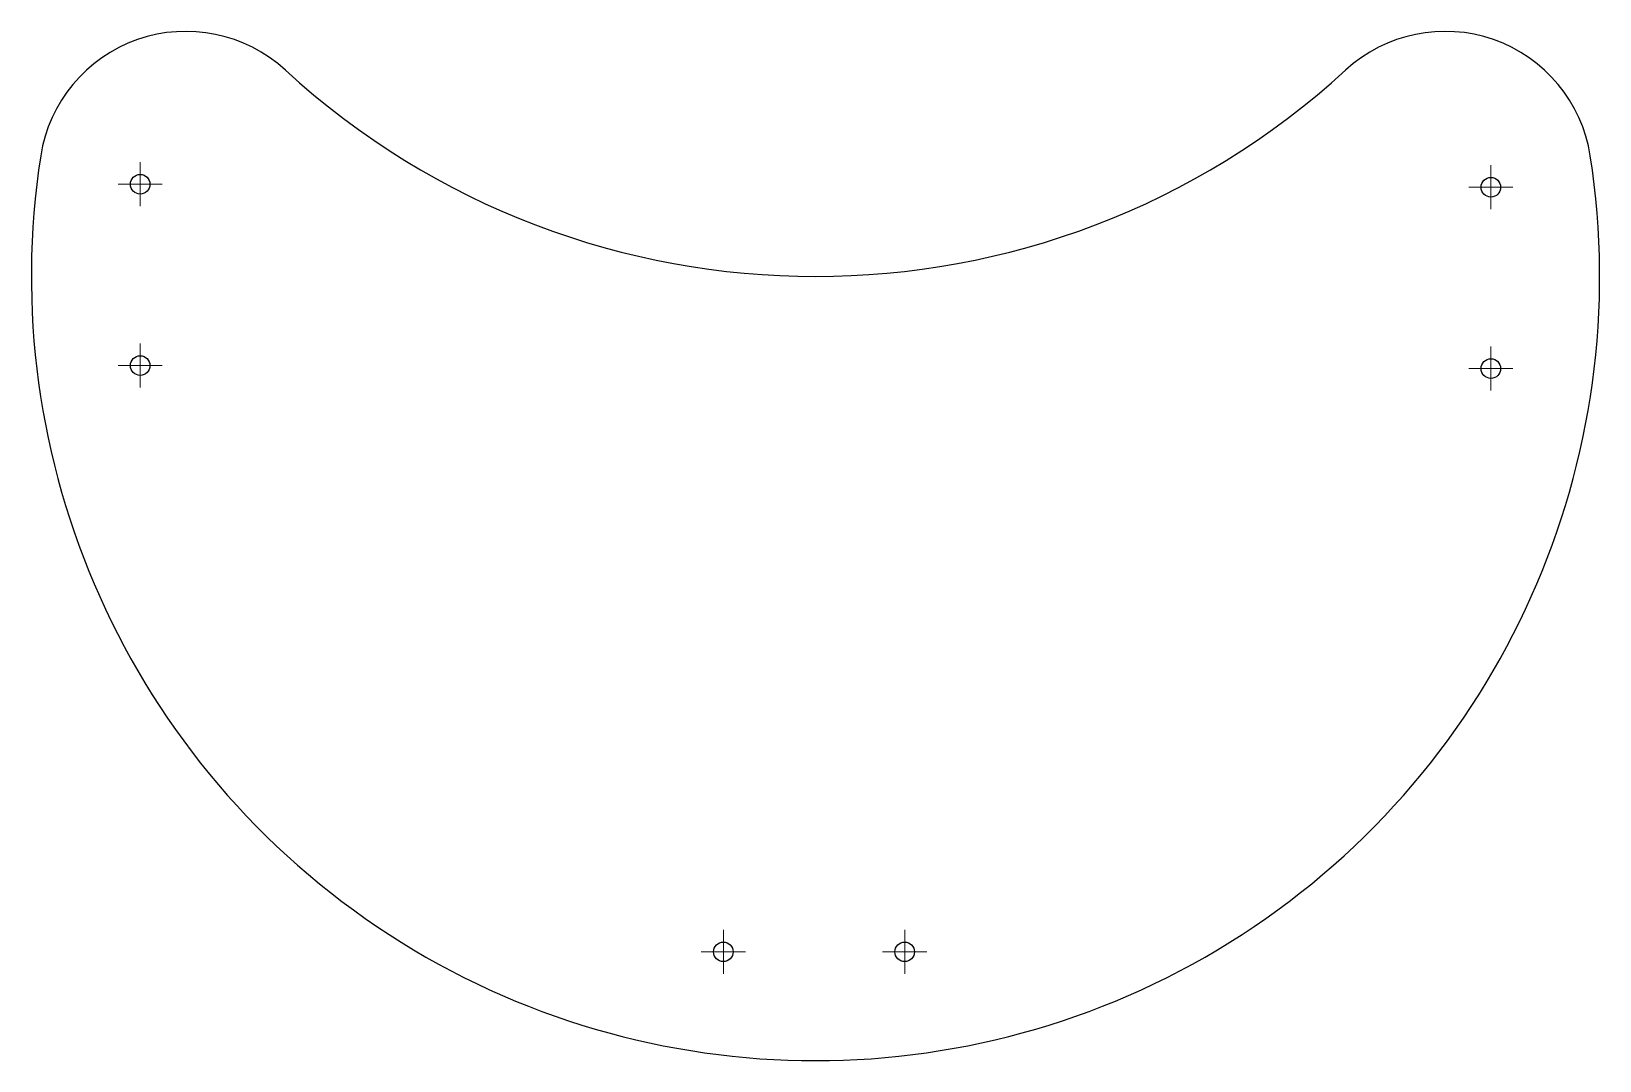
# Model space of a CAD drawing. Header units: millimetres. Extents: x -51 to 269, y 7 to 217.
import ezdxf

# ---------------------------------------------------------------- set-up
doc = ezdxf.new("R2010")
doc.units = ezdxf.units.MM

# ---------------------------------------------------------------- blocks, each defined once
blk = doc.blocks.new('SW_CENTERMARKSYMBOL_0')
at = {"color": 0, "linetype": 'Continuous', "lineweight": 0}
for p, q in [((0, 2.5), (0, 4.5)), ((-2.5, 0), (-4.5, 0)), ((0, 0), (-2.5, 0)), ((0, 0), (0, 2.5)), ((0, 0), (0, -2.5)), ((0, 0), (2.5, 0)), ((2.5, 0), (4.5, 0)), ((0, -2.5), (0, -4.5))]:
    blk.add_line(p, q, dxfattribs=at)
blk = doc.blocks.new('SW_CENTERMARKSYMBOL_1')
at = {"color": 0, "linetype": 'Continuous', "lineweight": 0}
for p, q in [((0, 2.5), (0, 4.5)), ((-2.5, 0), (-4.5, 0)), ((0, 0), (-2.5, 0)), ((0, 0), (0, 2.5)), ((0, 0), (0, -2.5)), ((0, 0), (2.5, 0)), ((2.5, 0), (4.5, 0)), ((0, -2.5), (0, -4.5))]:
    blk.add_line(p, q, dxfattribs=at)
blk = doc.blocks.new('SW_CENTERMARKSYMBOL_2')
at = {"color": 0, "linetype": 'Continuous', "lineweight": 0}
for p, q in [((0, 2.5), (0, 4.5)), ((-2.5, 0), (-4.5, 0)), ((0, 0), (-2.5, 0)), ((0, 0), (0, 2.5)), ((0, 0), (0, -2.5)), ((0, 0), (2.5, 0)), ((2.5, 0), (4.5, 0)), ((0, -2.5), (0, -4.5))]:
    blk.add_line(p, q, dxfattribs=at)
blk = doc.blocks.new('SW_CENTERMARKSYMBOL_3')
at = {"color": 0, "linetype": 'Continuous', "lineweight": 0}
for p, q in [((0, 2.5), (0, 4.5)), ((-2.5, 0), (-4.5, 0)), ((0, 0), (-2.5, 0)), ((0, 0), (0, 2.5)), ((0, 0), (0, -2.5)), ((0, 0), (2.5, 0)), ((2.5, 0), (4.5, 0)), ((0, -2.5), (0, -4.5))]:
    blk.add_line(p, q, dxfattribs=at)
blk = doc.blocks.new('SW_CENTERMARKSYMBOL_4')
at = {"color": 0, "linetype": 'Continuous', "lineweight": 0}
for p, q in [((0, 2.5), (0, 4.5)), ((-2.5, 0), (-4.5, 0)), ((0, 0), (-2.5, 0)), ((0, 0), (0, 2.5)), ((0, 0), (0, -2.5)), ((0, 0), (2.5, 0)), ((2.5, 0), (4.5, 0)), ((0, -2.5), (0, -4.5))]:
    blk.add_line(p, q, dxfattribs=at)
blk = doc.blocks.new('SW_CENTERMARKSYMBOL_5')
at = {"color": 0, "linetype": 'Continuous', "lineweight": 0}
for p, q in [((0, 2.5), (0, 4.5)), ((-2.5, 0), (-4.5, 0)), ((0, 0), (-2.5, 0)), ((0, 0), (0, 2.5)), ((0, 0), (0, -2.5)), ((0, 0), (2.5, 0)), ((2.5, 0), (4.5, 0)), ((0, -2.5), (0, -4.5))]:
    blk.add_line(p, q, dxfattribs=at)

msp = doc.modelspace()

# ---------------------------------------------------------------- linework, layer by layer
at = {"color": 7, "linetype": 'Continuous', "lineweight": 25}
for centre in [(-28.9, 185.98), (246.7, 185.37), (-28.9, 148.98), (246.7, 148.37), (90.09, 29.37), (127.09, 29.37)]:
    msp.add_circle(centre, 2, dxfattribs=at)
for centre, radius, start, end in [((-19.56, 187.17), 30, 47.4631, 171.1501), ((237.35, 187.17), 30, 8.8499, 132.5369), ((108.9, 327.17), 160, 227.4631, 312.5369), ((108.9, 167.17), 160, 171.1501, 8.8499)]:
    msp.add_arc(centre, radius, start, end, dxfattribs=at)

# ---------------------------------------------------------------- block references
at = {"color": 7, "linetype": 'Continuous', "lineweight": 0}
for name, p in [('SW_CENTERMARKSYMBOL_5', (-28.9, 185.98)), ('SW_CENTERMARKSYMBOL_0', (246.7, 185.37)), ('SW_CENTERMARKSYMBOL_4', (-28.9, 148.98)), ('SW_CENTERMARKSYMBOL_1', (246.7, 148.37)), ('SW_CENTERMARKSYMBOL_3', (90.09, 29.37)), ('SW_CENTERMARKSYMBOL_2', (127.09, 29.37))]:
    msp.add_blockref(name, p, dxfattribs=at)

doc.saveas('drawing.dxf')
